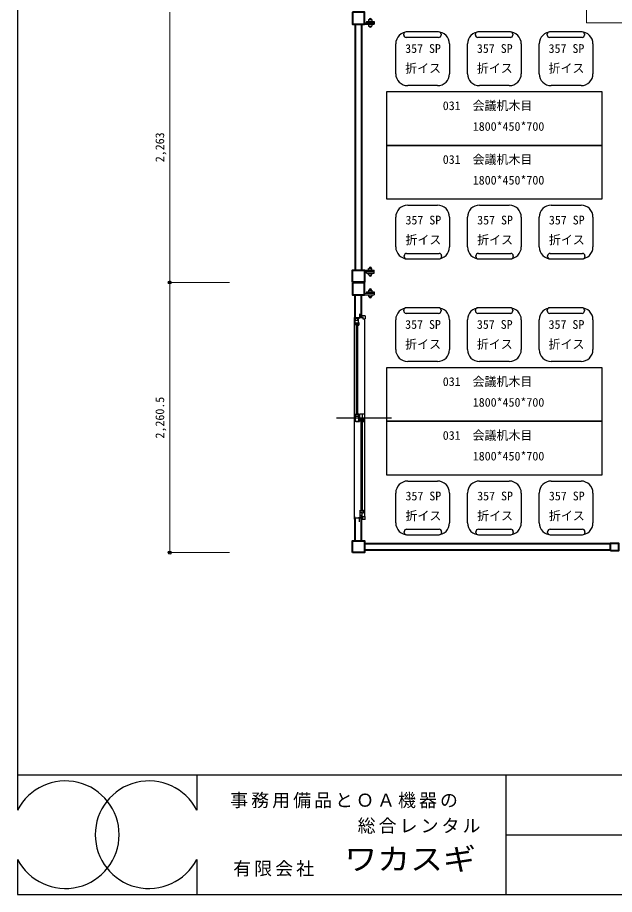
# Model space of a CAD drawing. Units: millimetres at full size, sheet at 1:50. Extents: x -9796 to 9869, y -7043 to 6939.
# Drawn here: x -9796 to -4802, y -7043 to 295 of the extents above; entities that cross this region are included whole.
import ezdxf
from ezdxf.enums import TextEntityAlignment as Align

# ---------------------------------------------------------------- set-up
doc = ezdxf.new("R2010")
doc.units = ezdxf.units.MM
doc.header["$LTSCALE"] = 50
doc.header["$PDMODE"] = 32
doc.header["$PDSIZE"] = 25
for name, color, linetype, lineweight in [('0-0', 7, 'Continuous', 25), ('0-1', 7, 'Continuous', 25), ('0-3', 7, 'Continuous', 25), ('0-A', 7, 'Continuous', 25)]:
    doc.layers.add(name, color=color, linetype=linetype, lineweight=lineweight)
doc.styles.add('ＭＳ ゴシック', font='')
doc.styles.get('ＭＳ ゴシック').set_extended_font_data('MS Gothic')

msp = doc.modelspace()

# ---------------------------------------------------------------- linework, layer by layer
at = {"layer": '0-0'}
for p, q in [((-9796.21, 6939.35), (-9796.21, -6336.93)), ((-9796.21, -6043.08), (9868.57, -6043.08)), ((-8296.21, -6043.08), (-8296.21, -6336.93)), ((-5711.41, -6043.61), (-5711.41, -7043.08)), ((-5711.41, -6543.08), (8940.96, -6543.08)), ((-9796.21, -6749.24), (-9796.21, -7043.08)), ((-8296.21, -6749.24), (-8296.21, -7043.08)), ((-9796.21, -7043.08), (9865.95, -7043.08))]:
    msp.add_line(p, q, dxfattribs=at)
for centre, start, end in [((-9396.21, -6543.08), 207.26608, 152.73392), ((-8696.21, -6543.08), 27.26604, 332.73396)]:
    msp.add_arc(centre, 450, start, end, dxfattribs=at)
at = {"layer": '0-1', "color": 4, "lineweight": 18}
for p, q in [((-8522.31, 340.62), (-8522.31, -1922.38)), ((-8522.31, -1922.38), (-8022.31, -1922.38)), ((-8522.31, -1922.38), (-8022.31, -1922.38)), ((-8522.31, -1922.38), (-8522.31, -4182.88)), ((-8522.31, -4182.88), (-8022.31, -4182.88))]:
    msp.add_line(p, q, dxfattribs=at)
at = {"layer": '0-1', "color": 2, "lineweight": 40}
for p, q in [((-6972.31, 238.12), (-6972.31, -1819.88)), ((-6917.31, 238.12), (-6917.31, -1819.88)), ((-6972.31, -2214.88), (-6972.31, -2024.88)), ((-6917.31, -2214.88), (-6917.31, -2024.88)), ((-6972.31, -4082.88), (-6972.31, -3892.88)), ((-6917.31, -4082.88), (-6917.31, -3892.88)), ((-4834.31, -4107.88), (-6892.31, -4107.88)), ((-4834.31, -4162.88), (-6892.31, -4162.88))]:
    msp.add_line(p, q, dxfattribs=at)
at = {"layer": '0-1'}
for p, q in [((-6892.31, 250.12), (-6812.31, 250.12)), ((-6892.31, 238.12), (-6812.31, 238.12)), ((-6877.31, 262.12), (-6812.31, 262.12)), ((-6877.31, 262.12), (-6877.31, 250.12)), ((-6858.81, 277.12), (-6830.81, 277.12)), ((-6858.81, 277.12), (-6858.81, 262.12)), ((-6858.81, 238.12), (-6858.81, 223.12)), ((-6858.81, 223.12), (-6830.81, 223.12)), ((-6830.81, 277.12), (-6830.81, 262.12)), ((-6830.81, 238.12), (-6830.81, 223.12)), ((-6812.31, 262.12), (-6812.31, 238.12)), ((-6892.31, -1819.88), (-6812.31, -1819.88)), ((-6892.31, -1831.88), (-6812.31, -1831.88)), ((-6877.31, -1843.88), (-6877.31, -1831.88)), ((-6858.81, -1804.88), (-6830.81, -1804.88)), ((-6858.81, -1819.88), (-6858.81, -1804.88)), ((-6830.81, -1819.88), (-6830.81, -1804.88)), ((-6812.31, -1843.88), (-6812.31, -1819.88)), ((-6877.31, -1843.88), (-6812.31, -1843.88)), ((-6858.81, -1858.88), (-6858.81, -1843.88)), ((-6858.81, -1858.88), (-6830.81, -1858.88)), ((-6830.81, -1858.88), (-6830.81, -1843.88)), ((-6892.31, -2012.88), (-6812.31, -2012.88)), ((-6892.31, -2024.88), (-6812.31, -2024.88)), ((-6877.31, -2000.88), (-6812.31, -2000.88)), ((-6877.31, -2000.88), (-6877.31, -2012.88)), ((-6858.81, -1985.88), (-6830.81, -1985.88)), ((-6858.81, -1985.88), (-6858.81, -2000.88)), ((-6858.81, -2024.88), (-6858.81, -2039.88)), ((-6858.81, -2039.88), (-6830.81, -2039.88)), ((-6830.81, -1985.88), (-6830.81, -2000.88)), ((-6830.81, -2024.88), (-6830.81, -2039.88)), ((-6812.31, -2000.88), (-6812.31, -2024.88)), ((-6934.06, -2183.88), (-6934.06, -2214.88)), ((-6887.31, -2200.88), (-6917.31, -2200.88)), ((-6887.31, -2200.88), (-6887.31, -2225.88)), ((-6980.06, -2218.38), (-6976.56, -2214.88)), ((-6980.06, -2218.38), (-6980.06, -3889.38)), ((-6972.81, -2214.88), (-6972.81, -2224.88)), ((-6972.81, -2224.88), (-6971.31, -2224.88)), ((-6968.31, -2224.94), (-6972.31, -2235.87)), ((-6972.31, -2280.88), (-6972.31, -2235.87)), ((-6972.31, -2237.58), (-6946.81, -2237.58)), ((-6972.31, -2259.33), (-6946.81, -2259.33)), ((-6968.31, -2224.94), (-6968.31, -2217.88)), ((-6968.31, -2217.88), (-6965.31, -2217.88)), ((-6968.31, -2224.88), (-6965.31, -2224.88)), ((-6965.31, -2217.88), (-6965.31, -2219.88)), ((-6965.31, -2222.88), (-6965.31, -2224.88)), ((-6963.31, -2268.88), (-6963.31, -3033.38)), ((-6960.81, -2222.87), (-6960.81, -2214.88)), ((-6960.31, -2227.88), (-6960.81, -2222.89)), ((-6951.31, -2268.88), (-6951.31, -3033.38)), ((-6951.01, -2220.88), (-6951.01, -2237.58)), ((-6951.01, -2220.88), (-6946.81, -2220.88)), ((-6946.81, -2220.88), (-6946.81, -2259.33)), ((-6946.81, -2235.88), (-6946.81, -2258.38)), ((-6941.81, -2258.38), (-6946.81, -2258.38)), ((-6943.31, -2214.88), (-6943.31, -2227.38)), ((-6943.31, -2227.38), (-6939.31, -2227.38)), ((-6939.31, -2214.88), (-6939.31, -2227.38)), ((-6934.06, -2208.88), (-6931.06, -2208.88)), ((-6907.06, -2208.88), (-6907.06, -2225.88)), ((-6907.06, -2225.88), (-6892.06, -2225.88)), ((-6892.06, -2225.88), (-6892.06, -3881.88)), ((-6892.06, -2225.88), (-6887.31, -2225.88)), ((-6972.31, -2280.88), (-6970.31, -2280.88)), ((-6942.91, -2280.88), (-6944.31, -2280.88)), ((-6944.01, -2280.88), (-6940.81, -2280.88)), ((-7126.73, -3053.88), (-6666.72, -3053.88)), ((-6972.31, -3021.38), (-6972.31, -3086.38)), ((-6972.31, -3021.38), (-6970.31, -3021.38)), ((-6940.81, -3043.18), (-6972.31, -3043.18)), ((-6942.91, -3021.38), (-6944.31, -3021.38)), ((-6944.01, -3021.38), (-6940.81, -3021.38)), ((-6940.81, -3086.38), (-6940.81, -3021.38)), ((-6938.91, -3078.38), (-6938.91, -3070.08)), ((-6933.31, -3070.08), (-6938.91, -3070.08)), ((-6935.31, -3073.38), (-6935.31, -3086.38)), ((-6933.31, -3021.38), (-6891.81, -3021.38)), ((-6933.31, -3086.38), (-6933.31, -3021.38)), ((-6933.31, -3065.38), (-6898.11, -3065.38)), ((-6924.31, -3074.38), (-6924.31, -3838.88)), ((-6913.56, -3021.38), (-6913.56, -3065.38)), ((-6912.31, -3074.38), (-6912.31, -3838.88)), ((-6898.11, -3086.38), (-6898.11, -3065.38)), ((-6891.81, -3086.38), (-6891.81, -3021.38)), ((-6935.31, -3086.38), (-6972.31, -3086.38)), ((-6967.01, -3086.38), (-6935.81, -3086.38)), ((-6933.31, -3086.38), (-6931.31, -3086.38)), ((-6905.31, -3086.38), (-6891.81, -3086.38)), ((-6937.21, -3892.88), (-6937.21, -3884.88)), ((-6933.31, -3826.88), (-6933.31, -3889.88)), ((-6931.31, -3826.88), (-6933.31, -3826.88)), ((-6933.31, -3848.43), (-6911.81, -3848.43)), ((-6933.31, -3869.63), (-6911.81, -3869.63)), ((-6933.31, -3882.88), (-6930.31, -3882.88)), ((-6930.31, -3884.88), (-6930.31, -3882.88)), ((-6930.31, -3889.88), (-6930.31, -3887.88)), ((-6925.81, -3884.88), (-6925.31, -3879.88)), ((-6925.81, -3884.88), (-6925.81, -3892.88)), ((-6916.01, -3886.88), (-6916.01, -3869.63)), ((-6916.01, -3886.88), (-6911.81, -3886.88)), ((-6911.81, -3886.88), (-6911.81, -3848.43)), ((-6911.81, -3849.38), (-6901.81, -3849.38)), ((-6907.06, -3898.88), (-6907.06, -3881.88)), ((-6907.06, -3881.88), (-6892.06, -3881.88)), ((-6903.91, -3826.88), (-6905.31, -3826.88)), ((-6905.01, -3826.88), (-6901.81, -3826.88)), ((-6901.81, -3849.38), (-6901.81, -3826.88)), ((-6892.06, -3881.88), (-6887.31, -3881.88)), ((-6887.31, -3906.88), (-6887.31, -3881.88)), ((-6980.06, -3889.38), (-6976.56, -3892.88)), ((-6977.06, -3904.18), (-6977.06, -3892.88)), ((-6977.06, -3892.88), (-6907.06, -3892.88)), ((-6934.06, -3923.88), (-6934.06, -3892.88)), ((-6934.06, -3898.88), (-6931.06, -3898.88)), ((-6933.31, -3889.88), (-6930.31, -3889.88)), ((-6887.31, -3906.88), (-6917.31, -3906.88))]:
    msp.add_line(p, q, dxfattribs=at)
at = {"layer": '0-1', "color": 2, "lineweight": 40}
for points in [[(-6992.31, 338.12), (-6992.31, 238.12), (-6892.31, 238.12), (-6892.31, 338.12)], [(-6992.31, -1919.88), (-6992.31, -1819.88), (-6892.31, -1819.88), (-6892.31, -1919.88)], [(-6992.31, -1924.88), (-6992.31, -2024.88), (-6892.31, -2024.88), (-6892.31, -1924.88)], [(-6992.31, -4182.88), (-6992.31, -4082.88), (-6892.31, -4082.88), (-6892.31, -4182.88)], [(-4834.31, -4167.88), (-4834.31, -4102.88), (-4769.31, -4102.88), (-4769.31, -4167.88)]]:
    msp.add_lwpolyline(points, close=True, dxfattribs=at)
at = {"layer": '0-1'}
for points in [[(-6977.06, -2203.58), (-6977.06, -2214.88), (-6907.06, -2214.88)], [(-6946.31, -2258.38), (-6940.81, -2258.38), (-6940.81, -2280.88)], [(-6972.81, -3892.88), (-6972.81, -3882.88), (-6971.31, -3882.88)]]:
    msp.add_lwpolyline(points, dxfattribs=at)
for centre, radius, start, end in [((-6844.81, 277.12), 10, 0, 180), ((-6844.81, 223.12), 10, 180, 0), ((-6844.81, -1804.88), 10, 0, 180), ((-6844.81, -1858.88), 10, 180, 0), ((-6844.81, -1985.88), 10, 0, 180), ((-6844.81, -2039.88), 10, 180, 0), ((-6960.51, -2222.87), 0.3, 180, 185.71059)]:
    msp.add_arc(centre, radius, start, end, dxfattribs=at)
at = {"layer": '0-1', "color": 4}
for p in [(-8522.31, -1922.38), (-8522.31, -4182.88)]:
    msp.add_point(p, dxfattribs=at)
at = {"layer": '0-3'}
for p, q in [((-6564.96, 148.14), (-6564.96, 154.71)), ((-6272.69, 174.71), (-6544.96, 174.71)), ((-6252.69, 154.71), (-6252.69, 148.14)), ((-5964.96, 148.14), (-5964.96, 154.71)), ((-5672.69, 174.71), (-5944.96, 174.71)), ((-5652.69, 154.71), (-5652.69, 148.14)), ((-5364.96, 148.14), (-5364.96, 154.71)), ((-5072.69, 174.71), (-5344.96, 174.71)), ((-5052.69, 154.71), (-5052.69, 148.14)), ((-6631.72, -175.29), (-6631.72, 74.71)), ((-6272.69, 128.15), (-6544.96, 128.15)), ((-6181.72, 74.71), (-6181.72, -175.29)), ((-6031.72, -175.29), (-6031.72, 74.71)), ((-5672.69, 128.15), (-5944.96, 128.15)), ((-5581.72, 74.71), (-5581.72, -175.29)), ((-5431.72, -175.29), (-5431.72, 74.71)), ((-5072.69, 128.15), (-5344.96, 128.15)), ((-4981.72, 74.71), (-4981.72, -175.29)), ((-6281.72, -275.29), (-6531.72, -275.29)), ((-5681.72, -275.29), (-5931.72, -275.29)), ((-5081.72, -275.29), (-5331.72, -275.29)), ((-6531.72, -1275.29), (-6281.72, -1275.29)), ((-5931.72, -1275.29), (-5681.72, -1275.29)), ((-5331.72, -1275.29), (-5081.72, -1275.29)), ((-6631.72, -1625.29), (-6631.72, -1375.28)), ((-6181.72, -1375.28), (-6181.72, -1625.29)), ((-6031.72, -1625.29), (-6031.72, -1375.28)), ((-5581.72, -1375.28), (-5581.72, -1625.29)), ((-5431.72, -1625.29), (-5431.72, -1375.28)), ((-4981.72, -1375.28), (-4981.72, -1625.29)), ((-6540.75, -1678.72), (-6268.47, -1678.72)), ((-5940.75, -1678.72), (-5668.47, -1678.72)), ((-5340.75, -1678.72), (-5068.47, -1678.72)), ((-6560.75, -1705.28), (-6560.75, -1698.72)), ((-6540.75, -1725.29), (-6268.47, -1725.29)), ((-6248.47, -1698.72), (-6248.47, -1705.28)), ((-5960.75, -1705.28), (-5960.75, -1698.72)), ((-5940.75, -1725.29), (-5668.47, -1725.29)), ((-5648.47, -1698.72), (-5648.47, -1705.28)), ((-5360.75, -1705.28), (-5360.75, -1698.72)), ((-5340.75, -1725.29), (-5068.47, -1725.29)), ((-5048.47, -1698.72), (-5048.47, -1705.28)), ((-6564.96, -2160.57), (-6564.96, -2154)), ((-6272.69, -2134), (-6544.96, -2134)), ((-6272.69, -2180.57), (-6544.96, -2180.57)), ((-6252.69, -2154), (-6252.69, -2160.57)), ((-5964.96, -2160.57), (-5964.96, -2154)), ((-5672.69, -2134), (-5944.96, -2134)), ((-5672.69, -2180.57), (-5944.96, -2180.57)), ((-5652.69, -2154), (-5652.69, -2160.57)), ((-5364.96, -2160.57), (-5364.96, -2154)), ((-5072.69, -2134), (-5344.96, -2134)), ((-5072.69, -2180.57), (-5344.96, -2180.57)), ((-5052.69, -2154), (-5052.69, -2160.57)), ((-6631.72, -2484), (-6631.72, -2234)), ((-6181.72, -2234), (-6181.72, -2484)), ((-6031.72, -2484), (-6031.72, -2234)), ((-5581.72, -2234), (-5581.72, -2484)), ((-5431.72, -2484), (-5431.72, -2234)), ((-4981.72, -2234), (-4981.72, -2484)), ((-6281.72, -2584), (-6531.72, -2584)), ((-5681.72, -2584), (-5931.72, -2584)), ((-5081.72, -2584), (-5331.72, -2584)), ((-6531.72, -3584), (-6281.72, -3584)), ((-5931.72, -3584), (-5681.72, -3584)), ((-5331.72, -3584), (-5081.72, -3584)), ((-6631.72, -3934), (-6631.72, -3684)), ((-6181.72, -3684), (-6181.72, -3934)), ((-6031.72, -3934), (-6031.72, -3684)), ((-5581.72, -3684), (-5581.72, -3934)), ((-5431.72, -3934), (-5431.72, -3684)), ((-4981.72, -3684), (-4981.72, -3934)), ((-6560.75, -4014), (-6560.75, -4007.43)), ((-6540.75, -3987.43), (-6268.47, -3987.43)), ((-6540.75, -4034), (-6268.47, -4034)), ((-6248.47, -4007.43), (-6248.47, -4014)), ((-5960.75, -4014), (-5960.75, -4007.43)), ((-5940.75, -3987.43), (-5668.47, -3987.43)), ((-5940.75, -4034), (-5668.47, -4034)), ((-5648.47, -4007.43), (-5648.47, -4014)), ((-5360.75, -4014), (-5360.75, -4007.43)), ((-5340.75, -3987.43), (-5068.47, -3987.43)), ((-5340.75, -4034), (-5068.47, -4034)), ((-5048.47, -4007.43), (-5048.47, -4014))]:
    msp.add_line(p, q, dxfattribs=at)
for points in [[(-6706.72, -775.29), (-6706.72, -325.29), (-4906.72, -325.29), (-4906.72, -775.29)], [(-6706.72, -1225.29), (-6706.72, -775.29), (-4906.72, -775.29), (-4906.72, -1225.29)], [(-6706.72, -3084), (-6706.72, -2634), (-4906.72, -2634), (-4906.72, -3084)], [(-6706.72, -3534), (-6706.72, -3084), (-4906.72, -3084), (-4906.72, -3534)]]:
    msp.add_lwpolyline(points, close=True, dxfattribs=at)
for centre, radius, start, end in [((-6531.72, 74.71), 100, 90, 180), ((-6544.96, 154.71), 20, 90, 180), ((-6544.96, 148.14), 20, 180, 270), ((-6281.72, 74.71), 100, 0, 90), ((-6272.69, 154.71), 20, 0, 90), ((-6272.69, 148.14), 20, 270, 0), ((-5931.72, 74.71), 100, 90, 180), ((-5944.96, 154.71), 20, 90, 180), ((-5944.96, 148.14), 20, 180, 270), ((-5681.72, 74.71), 100, 0, 90), ((-5672.69, 154.71), 20, 0, 90), ((-5672.69, 148.14), 20, 270, 0), ((-5331.72, 74.71), 100, 90, 180), ((-5344.96, 154.71), 20, 90, 180), ((-5344.96, 148.14), 20, 180, 270), ((-5081.72, 74.71), 100, 0, 90), ((-5072.69, 154.71), 20, 0, 90), ((-5072.69, 148.14), 20, 270, 0), ((-6531.72, -175.29), 100, 180, 270), ((-6281.72, -175.29), 100, 270, 0), ((-5931.72, -175.29), 100, 180, 270), ((-5681.72, -175.29), 100, 270, 0), ((-5331.72, -175.29), 100, 180, 270), ((-5081.72, -175.29), 100, 270, 0), ((-6531.72, -1375.28), 100, 90, 180), ((-6281.72, -1375.28), 100, 0, 90), ((-5931.72, -1375.28), 100, 90, 180), ((-5681.72, -1375.28), 100, 0, 90), ((-5331.72, -1375.28), 100, 90, 180), ((-5081.72, -1375.28), 100, 0, 90), ((-6531.72, -1625.29), 100, 180, 270), ((-6540.75, -1698.72), 20, 90, 180), ((-6281.72, -1625.29), 100, 270, 0), ((-6268.47, -1698.72), 20, 0, 90), ((-5931.72, -1625.29), 100, 180, 270), ((-5940.75, -1698.72), 20, 90, 180), ((-5681.72, -1625.29), 100, 270, 0), ((-5668.47, -1698.72), 20, 0, 90), ((-5331.72, -1625.29), 100, 180, 270), ((-5340.75, -1698.72), 20, 90, 180), ((-5081.72, -1625.29), 100, 270, 0), ((-5068.47, -1698.72), 20, 0, 90), ((-6540.75, -1705.28), 20, 180, 270), ((-6268.47, -1705.28), 20, 270, 0), ((-5940.75, -1705.28), 20, 180, 270), ((-5668.47, -1705.28), 20, 270, 0), ((-5340.75, -1705.28), 20, 180, 270), ((-5068.47, -1705.28), 20, 270, 0), ((-6531.72, -2234), 100, 90, 180), ((-6544.96, -2154), 20, 90, 180), ((-6544.96, -2160.57), 20, 180, 270), ((-6281.72, -2234), 100, 0, 90), ((-6272.69, -2154), 20, 0, 90), ((-6272.69, -2160.57), 20, 270, 0), ((-5931.72, -2234), 100, 90, 180), ((-5944.96, -2154), 20, 90, 180), ((-5944.96, -2160.57), 20, 180, 270), ((-5681.72, -2234), 100, 0, 90), ((-5672.69, -2154), 20, 0, 90), ((-5672.69, -2160.57), 20, 270, 0), ((-5331.72, -2234), 100, 90, 180), ((-5344.96, -2154), 20, 90, 180), ((-5344.96, -2160.57), 20, 180, 270), ((-5081.72, -2234), 100, 0, 90), ((-5072.69, -2154), 20, 0, 90), ((-5072.69, -2160.57), 20, 270, 0), ((-6531.72, -2484), 100, 180, 270), ((-6281.72, -2484), 100, 270, 0), ((-5931.72, -2484), 100, 180, 270), ((-5681.72, -2484), 100, 270, 0), ((-5331.72, -2484), 100, 180, 270), ((-5081.72, -2484), 100, 270, 0), ((-6531.72, -3684), 100, 90, 180), ((-6281.72, -3684), 100, 0, 90), ((-5931.72, -3684), 100, 90, 180), ((-5681.72, -3684), 100, 0, 90), ((-5331.72, -3684), 100, 90, 180), ((-5081.72, -3684), 100, 0, 90), ((-6531.72, -3934), 100, 180, 270), ((-6281.72, -3934), 100, 270, 0), ((-5931.72, -3934), 100, 180, 270), ((-5681.72, -3934), 100, 270, 0), ((-5331.72, -3934), 100, 180, 270), ((-5081.72, -3934), 100, 270, 0), ((-6540.75, -4007.43), 20, 90, 180), ((-6540.75, -4014), 20, 180, 270), ((-6268.47, -4007.43), 20, 0, 90), ((-6268.47, -4014), 20, 270, 0), ((-5940.75, -4007.43), 20, 90, 180), ((-5940.75, -4014), 20, 180, 270), ((-5668.47, -4007.43), 20, 0, 90), ((-5668.47, -4014), 20, 270, 0), ((-5340.75, -4007.43), 20, 90, 180), ((-5340.75, -4014), 20, 180, 270), ((-5068.47, -4007.43), 20, 0, 90), ((-5068.47, -4014), 20, 270, 0)]:
    msp.add_arc(centre, radius, start, end, dxfattribs=at)
at = {"layer": '0-A', "color": 4, "lineweight": 18}
msp.add_lwpolyline([(-5035.99, 250.89), (-4085.99, 250.89), (-4085.99, 500.89), (-5035.99, 500.89)], close=True, dxfattribs=at)

# ---------------------------------------------------------------- texts
at = {"layer": '0-0', "color": 3, "style": 'ＭＳ ゴシック', "width": 1.1}
msp.add_text('ワカスギ', height=183.3, dxfattribs=at).set_placement((-7061.68, -6893.56), align=Align.BOTTOM_LEFT)
at = {"layer": '0-0', "char_height": 110, "attachment_point": 7, "style": 'ＭＳ ゴシック'}
for s, insert in [('\\T1.17;事務用備品とＯＡ機器の', (-8017.12, -6322)), ('\\T1.17;総合レンタル', (-6950.78, -6535.27)), ('\\T1.17;有限会社', (-7991.53, -6893.56))]:
    msp.add_mtext(s, dxfattribs=dict(at, insert=insert))
at = {"layer": '0-1', "color": 4, "style": 'ＭＳ ゴシック'}
for s, p in [('2,263', (-8547.31, -915.88)), ('2,260.5', (-8547.31, -3227.63))]:
    msp.add_text(s, height=73.31, rotation=90, dxfattribs=at).set_placement(p, align=Align.BOTTOM_LEFT)
at = {"layer": '0-3', "color": 4, "style": 'ＭＳ ゴシック'}
for s, p in [('357 SP', (-6552.94, -23.54)), ('357 SP', (-5952.94, -23.54)), ('357 SP', (-5352.94, -23.54)), ('折イス', (-6552.94, -189.48)), ('折イス', (-5952.94, -189.48)), ('折イス', (-5352.94, -189.48)), ('031\u3000会議机木目', (-6238.31, -501.93)), ('1800*450*700', (-5987.19, -675.12)), ('031\u3000会議机木目', (-6238.31, -951.93)), ('1800*450*700', (-5987.19, -1125.11)), ('357 SP', (-6550.37, -1458.9)), ('357 SP', (-5950.37, -1458.9)), ('357 SP', (-5350.37, -1458.9)), ('折イス', (-6550.37, -1624.84)), ('折イス', (-5950.37, -1624.84)), ('折イス', (-5350.37, -1624.84)), ('357 SP', (-6552.94, -2332.26)), ('357 SP', (-5952.94, -2332.26)), ('357 SP', (-5352.94, -2332.26)), ('折イス', (-6552.94, -2498.2)), ('折イス', (-5952.94, -2498.2)), ('折イス', (-5352.94, -2498.2)), ('031\u3000会議机木目', (-6238.31, -2810.65)), ('1800*450*700', (-5987.19, -2983.83)), ('031\u3000会議机木目', (-6238.31, -3260.64)), ('1800*450*700', (-5987.19, -3433.83)), ('357 SP', (-6550.37, -3767.61)), ('357 SP', (-5950.37, -3767.61)), ('357 SP', (-5350.37, -3767.61)), ('折イス', (-6550.37, -3933.55)), ('折イス', (-5950.37, -3933.55)), ('折イス', (-5350.37, -3933.55))]:
    msp.add_text(s, height=73.31, dxfattribs=at).set_placement(p, align=Align.BOTTOM_LEFT)

doc.saveas('drawing.dxf')
